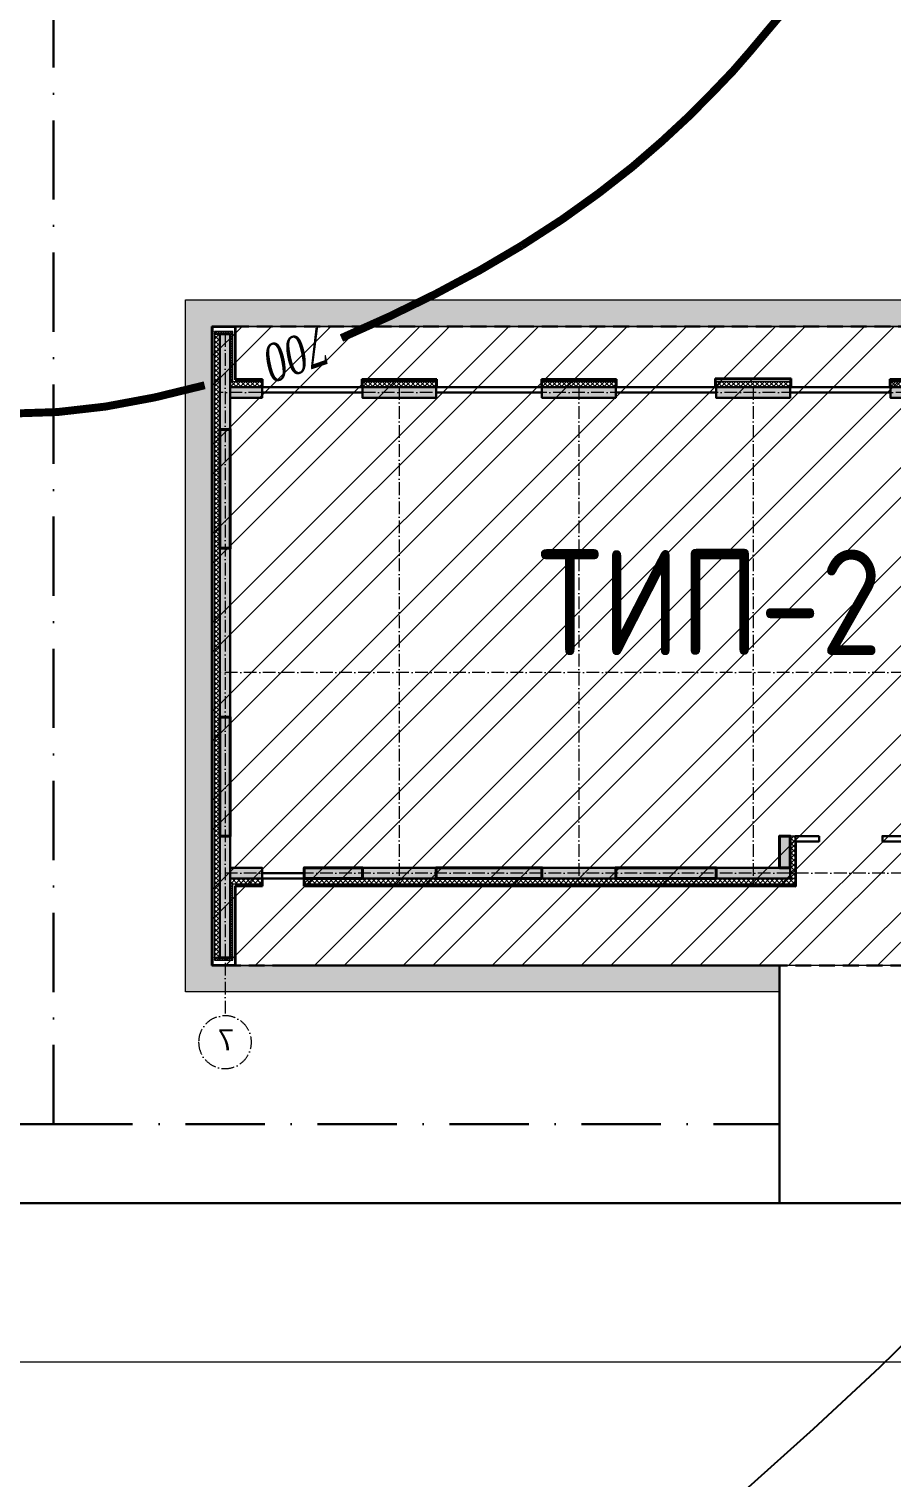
# Model space of a CAD drawing. Header units: millimetres. Extents: x 1353783 to 6492029790, y -7276956 to -512500.
# Drawn here: x 9971870 to 9975139, y -2834142 to -2828656 of the extents above; entities that cross this region are included whole.
import ezdxf
from ezdxf.enums import TextEntityAlignment as Align

# ---------------------------------------------------------------- set-up
doc = ezdxf.new("R2010")
doc.units = ezdxf.units.MM
for name, pattern in [('( Dashed )', [0.75, 0.5, -0.25]), ('482 Границы районов', [5, 3, -1, 0, -1]), ('ACAD_ISO10W100', [18, 12, -3, 0, -3]), ('CONTI', [0]), ('осевая', [50.800000000000004, 31.75, -6.35, 6.35, -6.35])]:
    doc.linetypes.add(name, pattern=pattern)
doc.layers.get('0').update_dxf_attribs({"lineweight": 5})
doc.layers.get('Defpoints').update_dxf_attribs({"color": 255})
for name, color, linetype, lineweight in [('!A-DIAFRAGM типовой', 142, 'Continuous', 0), ('7земля', 7, 'Continuous', 30), ('DIAFRAGM', 46, 'Continuous', 30), ('Hatch', 254, 'Continuous', 5), ('INSULATION', 81, 'Continuous', 5), ('Room_name', 250, 'Continuous', 20), ('Room_number', 250, 'Continuous', 13), ('ГП-Граница учасика ИЖС', 3, 'Continuous', 5), ('ГП-Тратуар', 3, 'Continuous', 5), ('оси', 231, 'осевая', 9)]:
    doc.layers.add(name, color=color, linetype=linetype, lineweight=lineweight)
for name, color, linetype in [('GOR_BUNKNOWN', 212, 'CONTI'), ('GORIZUNKNOWN', 32, 'CONTI'), ('РЕЛЬЕФ', 7, 'CONTI')]:
    doc.layers.add(name, color=color, linetype=linetype)
doc.styles.add('GOST Common', font='', dxfattribs={"height": 3})
doc.styles.add('ISOCPEUR', font='', dxfattribs={"width": 0.85})
doc.styles.add('SHRFT', font='', dxfattribs={"width": 0.75})
doc.styles.get('GOST Common').set_extended_font_data('GOST Common')
doc.styles.get('ISOCPEUR').set_extended_font_data('ISOCPEUR')
doc.styles.get('SHRFT').set_extended_font_data('Times New Roman Cyr', italic=True)

# ---------------------------------------------------------------- blocks, each defined once
blk = doc.blocks.new('амвамвам')
at = {"lineweight": 30, "ltscale": 100, "true_color": 0x939598}
h = blk.add_hatch(color=252, dxfattribs=at)
h.dxf.hatch_style = 1
h.paths.add_polyline_path([(9832580.33829017, -3565391.887693495), (9832580.33829017, -3565891.887693495), (9837130.338564776, -3565891.887693496), (9837130.34117084, -3565391.887648936)], flags=17)
h.paths.add_polyline_path([(9829780.33829017, -3565391.887648912), (9829780.33829017, -3565891.887648912), (9819030.340903074, -3565891.887648914), (9818530.340903074, -3565891.887648916), (9818530.340903081, -3553291.857615596), (9818530.340903081, -3552791.857615596), (9844030.341103904, -3552791.857615599), (9844530.341103904, -3552791.857615599), (9844530.341103904, -3568391.654640852), (9844030.337839484, -3568391.654640852), (9844030.341103911, -3553291.854581611), (9819030.340903059, -3553291.857665183), (9819030.340903081, -3565391.887693504)])
at = {"color": 251, "lineweight": 15, "ltscale": 100, "true_color": 0x636466}
blk.add_lwpolyline([(9829780.33829017, -3565391.887648912), (9829780.33829017, -3565891.887648912), (9819030.340903074, -3565891.887648914), (9818530.340903074, -3565891.887648916), (9818530.340903081, -3553291.857615596), (9818530.340903081, -3552791.857615596), (9844030.341103904, -3552791.857615599), (9844530.341103904, -3552791.857615599), (9844530.341103904, -3568391.654640852), (9844030.337839484, -3568391.654640852), (9844030.341103911, -3553291.854581611), (9819030.340903059, -3553291.857665183), (9819030.340903081, -3565391.887693504)], close=True, dxfattribs=at)
blk = doc.blocks.new('ТИП-2')
at = {"layer": '!A-DIAFRAGM типовой', "lineweight": 0, "ltscale": 100, "true_color": 0x000000}
h = blk.add_hatch(color=18, dxfattribs=at)
h.dxf.hatch_style = 1
h.paths.add_polyline_path([(10321114.28069974, -2871325.794384203), (10321314.28069974, -2871325.794339576), (10321314.2802981, -2869525.794339576), (10321114.2802981, -2869525.794384203)])
h = blk.add_hatch(color=18, dxfattribs=at)
h.dxf.hatch_style = 1
h.paths.add_polyline_path([(10345614.2808138, -2871325.784358687), (10345814.2808138, -2871325.78431406), (10345814.28041215, -2869525.78909589), (10345614.28041215, -2869525.789140517)])
h = blk.add_hatch(color=18, dxfattribs=at)
h.dxf.hatch_style = 1
h.paths.add_polyline_path([(10327514.28055711, -2870525.800309684), (10327514.28060173, -2870725.800309684), (10328314.27932481, -2870725.800131175), (10328314.27928018, -2870525.800131175)])
h = blk.add_hatch(color=18, dxfattribs=at)
h.dxf.hatch_style = 1
h.paths.add_polyline_path([(10331714.2812801, -2870525.800449893), (10331714.28132472, -2870725.800449893), (10333114.27990833, -2870725.800137503), (10333114.2798637, -2870525.800137503)])
h = blk.add_hatch(color=18, dxfattribs=at)
h.dxf.hatch_style = 1
h.paths.add_polyline_path([(10335014.28127516, -2870525.800449896), (10335014.28131979, -2870725.800449896), (10336414.27990339, -2870725.800137506), (10336414.27985877, -2870525.800137506)])
h = blk.add_hatch(color=18, dxfattribs=at)
h.dxf.hatch_style = 1
h.paths.add_polyline_path([(10338314.28127516, -2870525.800449896), (10338314.28131979, -2870725.800449896), (10339714.27990339, -2870725.800137506), (10339714.27985877, -2870525.800137506)])
h = blk.add_hatch(color=18, dxfattribs=at)
h.dxf.hatch_style = 1
h.paths.add_polyline_path([(10341714.28127514, -2870525.800449898), (10341714.28131977, -2870725.800449898), (10343114.27990338, -2870725.800137509), (10343114.27985875, -2870525.800137509)])
h = blk.add_hatch(color=18, dxfattribs=at)
h.dxf.hatch_style = 1
h.paths.add_polyline_path([(10345014.2805906, -2870525.791351355), (10345014.28063523, -2870725.791351355), (10345614.28067992, -2870725.791217473), (10345614.28063529, -2870525.791217473)])
h = blk.add_hatch(color=18, dxfattribs=at)
h.dxf.hatch_style = 1
h.paths.add_polyline_path([(10327514.28073561, -2871325.794377865), (10327714.28073561, -2871325.794333238), (10327714.28060173, -2870725.794333238), (10327514.28060173, -2870725.794377865)])
h = blk.add_hatch(color=18, dxfattribs=at)
h.dxf.hatch_style = 1
h.paths.add_polyline_path([(10345814.28014073, -2873575.794361891), (10345614.28014073, -2873575.794406518), (10345614.28085477, -2876775.794416242), (10345814.28085477, -2876775.794371615)])
h = blk.add_hatch(color=18, dxfattribs=at)
h.dxf.hatch_style = 1
h.paths.add_polyline_path([(10321114.28003041, -2876775.795799684), (10321314.28003041, -2876775.795755057), (10321314.2794391, -2874125.798562277), (10321114.2794391, -2874125.798606904)])
h = blk.add_hatch(color=18, dxfattribs=at)
h.dxf.hatch_style = 1
h.paths.add_polyline_path([(10327714.28037449, -2874125.798539959), (10327514.28037449, -2874125.798584586), (10327514.28096579, -2876775.794385423), (10327714.28096579, -2876775.794340796)])
h = blk.add_hatch(color=18, dxfattribs=at)
h.dxf.hatch_style = 1
h.paths.add_polyline_path([(10321314.27962602, -2874925.831572238), (10321314.27967064, -2875125.831572238), (10322714.27967064, -2875125.831259849), (10322714.27962602, -2874925.831259849)])
h = blk.add_hatch(color=18, dxfattribs=at)
h.dxf.hatch_style = 1
h.paths.add_polyline_path([(10326114.28152829, -2874925.825995184), (10326114.28157292, -2875125.825995184), (10327514.28157292, -2875125.825682795), (10327514.28152829, -2874925.825682795)])
h = blk.add_hatch(color=18, dxfattribs=at)
h.dxf.hatch_style = 1
h.paths.add_polyline_path([(10321114.27915135, -2881326.077643656), (10321314.27915135, -2881326.077599029), (10321314.27863808, -2879025.800171928), (10321114.27863808, -2879025.800216555)])
h = blk.add_hatch(color=18, dxfattribs=at)
h.dxf.hatch_style = 1
h.paths.add_polyline_path([(10327514.2807444, -2879025.799959368), (10327714.2807444, -2879025.800003995), (10327714.28023113, -2881326.058647835), (10327514.28023113, -2881326.058603208)])
h = blk.add_hatch(color=18, dxfattribs=at)
h.dxf.hatch_style = 1
h.paths.add_polyline_path([(10332314.28074961, -2879025.801131424), (10332514.28074961, -2879025.801176051), (10332514.28057111, -2879825.794317264), (10332314.28057111, -2879825.794272637)])
h = blk.add_hatch(color=18, dxfattribs=at)
h.dxf.hatch_style = 1
h.paths.add_polyline_path([(10345614.28074932, -2879025.800275051), (10345814.28074932, -2879025.800319678), (10345814.2802361, -2881325.824323273), (10345614.2802361, -2881325.824278646)])
h = blk.add_hatch(color=18, dxfattribs=at)
h.dxf.hatch_style = 1
h.paths.add_polyline_path([(10327714.2805659, -2879825.794171644), (10327714.28061052, -2879625.794171644), (10328314.28098999, -2879625.794305526), (10328314.28094537, -2879825.794305526)])
h = blk.add_hatch(color=18, dxfattribs=at)
h.dxf.hatch_style = 1
h.paths.add_polyline_path([(10331714.28102024, -2879825.794138756), (10331714.28106486, -2879625.794138756), (10332314.28061573, -2879625.794272637), (10332314.28057111, -2879825.794272637)])
h = blk.add_hatch(color=18, dxfattribs=at)
h.dxf.hatch_style = 1
h.paths.add_polyline_path([(10335014.28225489, -2879625.824392607), (10335014.28229951, -2879825.824392607), (10336414.28110833, -2879825.824080218), (10336414.2810637, -2879625.824080218)])
h = blk.add_hatch(color=18, dxfattribs=at)
h.dxf.hatch_style = 1
h.paths.add_polyline_path([(10338314.28253459, -2879625.794518085), (10338314.28257921, -2879825.794518085), (10339714.28052839, -2879825.794205696), (10339714.28048377, -2879625.794205696)])
h = blk.add_hatch(color=18, dxfattribs=at)
h.dxf.hatch_style = 1
h.paths.add_polyline_path([(10341714.28127385, -2879825.824144751), (10341714.28131847, -2879625.824144751), (10343114.27988221, -2879625.824457141), (10343114.27983759, -2879825.824457141)])
h = blk.add_hatch(color=18, dxfattribs=at)
h.dxf.hatch_style = 1
h.paths.add_polyline_path([(10345014.28052612, -2879825.793282383), (10345014.28057075, -2879625.793282383), (10345614.28061544, -2879625.793416264), (10345614.28057081, -2879825.793416264)])
h = blk.add_hatch(color=18, dxfattribs=at)
h.dxf.hatch_style = 1
h.paths.add_polyline_path([(10321314.28051204, -2881126.057442903), (10321314.28055666, -2881326.057442903), (10321914.28006483, -2881326.057309022), (10321914.2800202, -2881126.057309022)])
h = blk.add_hatch(color=18, dxfattribs=at)
h.dxf.hatch_style = 1
h.paths.add_polyline_path([(10326914.28070969, -2881126.058737089), (10326914.28075432, -2881326.058737089), (10327514.28029807, -2881326.058603208), (10327514.28025345, -2881126.058603208)])
at = {"layer": 'Hatch', "lineweight": 40, "ltscale": 0.5, "true_color": 0x000000}
for points in [[(10345814.28061054, -2873575.794361891), (10345614.28061054, -2873575.794361891), (10345614.28061054, -2871325.788480768), (10345814.28061054, -2871325.788480768)], [(10326114.2815506, -2875125.831259849), (10326114.2815506, -2874925.831259849), (10322714.27970029, -2874925.831259849), (10322714.27970029, -2875125.831259849)], [(10321314.27894875, -2879025.800193593), (10321114.27894875, -2879025.800193593), (10321114.27894875, -2876775.793202593), (10321314.27894875, -2876775.793202593)], [(10327714.28061054, -2878025.796644622), (10327514.28061054, -2878025.796644622), (10327514.28061054, -2876775.794349302), (10327714.28061054, -2876775.794349302)], [(10345814.28061053, -2879025.800297365), (10345614.28061053, -2879025.800297365), (10345614.28061053, -2876775.794416242), (10345814.28061053, -2876775.794416242)], [(10335214.28061027, -2879625.821870604), (10335014.28061027, -2879625.821870604), (10335014.28061027, -2879025.825927126), (10335214.28061027, -2879025.825927126)], [(10328314.28098999, -2879825.824323271), (10328314.28098999, -2879625.824323271), (10330914.29235347, -2879625.824323271), (10330914.29235347, -2879825.824323271)], [(10336414.28108601, -2879825.794361876), (10336414.28108601, -2879625.794361876), (10338314.28253459, -2879625.794361876), (10338314.28253459, -2879825.794361876)], [(10339714.28050608, -2879825.794361876), (10339714.28050608, -2879625.794361876), (10341714.28129616, -2879625.794361876), (10341714.28129616, -2879825.794361876)], [(10343114.2798599, -2879825.794361876), (10343114.2798599, -2879625.794361876), (10344214.28054843, -2879625.794361876), (10344214.28054843, -2879825.794361876)]]:
    blk.add_hatch(color=18, dxfattribs=at).paths.add_polyline_path(points)
at = {"layer": 'INSULATION', "ltscale": 0.5, "true_color": 0x000000}
h = blk.add_hatch(dxfattribs=at)
h.set_pattern_fill('ANSI37', color=18, scale=9.999997768927233, angle=-90.00000000000006)
h.set_pattern_definition([(314.9999999999999, (10327382.394814, -2869475.794395359), (22.45063529377169, 22.45063529377164), []), (44.99999999999994, (10327382.394814, -2869475.794395359), (-22.45063529377164, 22.45063529377169), [])])
h.paths.add_polyline_path([(10321364.2798853, -2869475.794395359), (10321364.2798853, -2869525.794384203), (10321064.28030925, -2869525.794384203), (10321064.28030925, -2869475.794395359)])
h = blk.add_hatch(dxfattribs=at)
h.set_pattern_fill('ANSI37', color=18, scale=9.999997768927233, angle=180)
h.set_pattern_definition([(225, (10321114.2802981, -2875843.908888947), (22.45063529377165, -22.45063529377168), []), (314.9999999999999, (10321114.2802981, -2875843.908888947), (22.45063529377168, 22.45063529377165), [])])
h.paths.add_polyline_path([(10321114.2802981, -2871325.790389668), (10321064.28030925, -2871325.790389668), (10321064.28030925, -2869525.794384204), (10321114.2802981, -2869525.794384204)])
h = blk.add_hatch(dxfattribs=at)
h.set_pattern_fill('ANSI37', color=18, scale=9.999997768927233, angle=180)
h.set_pattern_definition([(225, (10321364.2798853, -2875843.90884432), (22.45063529377165, -22.45063529377168), []), (314.9999999999999, (10321364.2798853, -2875843.90884432), (22.45063529377168, 22.45063529377165), [])])
h.paths.add_polyline_path([(10321364.2798853, -2871325.790345041), (10321314.27989646, -2871325.790345041), (10321314.27989646, -2869525.794339577), (10321364.2798853, -2869525.794339577)])
h = blk.add_hatch(dxfattribs=at)
h.set_pattern_fill('ANSI37', color=18, scale=9.999997768927233, angle=-90.00000000000006)
h.set_pattern_definition([(314.9999999999999, (10351882.39492805, -2869475.789151673), (22.45063529377169, 22.45063529377164), []), (44.99999999999994, (10351882.39492805, -2869475.789151673), (-22.45063529377164, 22.45063529377169), [])])
h.paths.add_polyline_path([(10345914.28061054, -2869475.789151673), (10345914.28061054, -2869525.789140517), (10345564.28042331, -2869525.789140517), (10345564.28042331, -2869475.789151673)])
h = blk.add_hatch(dxfattribs=at)
h.set_pattern_fill('ANSI37', color=18, scale=9.999997768927233, angle=180)
h.set_pattern_definition([(225, (10345614.28041215, -2875843.903645261), (22.45063529377165, -22.45063529377168), []), (314.9999999999999, (10345614.28041215, -2875843.903645261), (22.45063529377168, 22.45063529377165), [])])
h.paths.add_polyline_path([(10345614.28041215, -2870425.78714325), (10345564.28042331, -2870425.78714325), (10345564.28042331, -2869525.789140518), (10345614.28041215, -2869525.789140518)])
h = blk.add_hatch(dxfattribs=at)
h.set_pattern_fill('ANSI37', color=18, scale=20)
h.set_pattern_definition([(45, (10345814.28061054, -2874889.555347299), (-44.90128060534577, 44.90128060534577), []), (135, (10345814.28061054, -2874889.555347299), (-44.90128060534577, -44.90128060534576), [])])
h.paths.add_polyline_path([(10345814.28061054, -2869525.78909589), (10345914.28061054, -2869525.78909589), (10345914.28061054, -2881325.824323273), (10345814.28061054, -2881325.824323273)])
h = blk.add_hatch(dxfattribs=at)
h.set_pattern_fill('ANSI37', color=18, scale=20)
h.set_pattern_definition([(45, (10327414.2815629, -2865889.519247569), (-44.90128060534577, 44.90128060534577), []), (135, (10327414.2815629, -2865889.519247569), (-44.90128060534577, -44.90128060534576), [])])
h.paths.add_polyline_path([(10327414.2815629, -2870425.794355548), (10327514.2815629, -2870425.794355548), (10327514.2815629, -2871325.789249334), (10327414.2815629, -2871325.789249334)])
h = blk.add_hatch(dxfattribs=at)
h.set_pattern_fill('ANSI37', color=18, scale=20, angle=-90.00000000000001)
h.set_pattern_definition([(315, (10332450.5196007, -2870425.794355548), (44.90128060534578, 44.90128060534576), []), (44.99999999999999, (10332450.5196007, -2870425.794355548), (-44.90128060534575, 44.90128060534578), [])])
h.paths.add_polyline_path([(10328314.27928018, -2870425.794355548), (10328314.27928018, -2870525.794355548), (10327514.28056893, -2870525.794355548), (10327514.28056893, -2870425.794355548)])
h = blk.add_hatch(dxfattribs=at)
h.set_pattern_fill('ANSI37', color=18, scale=20, angle=-90.00000000000001)
h.set_pattern_definition([(315, (10337250.52018422, -2870425.794361876), (44.90128060534578, 44.90128060534576), []), (44.99999999999999, (10337250.52018422, -2870425.794361876), (-44.90128060534575, 44.90128060534578), [])])
h.paths.add_polyline_path([(10333114.2798637, -2870425.794361876), (10333114.2798637, -2870525.794361876), (10331714.28128971, -2870525.794361876), (10331714.28128971, -2870425.794361876)])
h = blk.add_hatch(dxfattribs=at)
h.set_pattern_fill('ANSI37', color=18, scale=20, angle=-90.00000000000001)
h.set_pattern_definition([(315, (10340550.52017928, -2870425.794361879), (44.90128060534578, 44.90128060534576), []), (44.99999999999999, (10340550.52017928, -2870425.794361879), (-44.90128060534575, 44.90128060534578), [])])
h.paths.add_polyline_path([(10336414.27985877, -2870425.794361879), (10336414.27985877, -2870525.794361879), (10335014.28128477, -2870525.794361879), (10335014.28128477, -2870425.794361879)])
h = blk.add_hatch(dxfattribs=at)
h.set_pattern_fill('ANSI37', color=18, scale=20, angle=-90.00000000000001)
h.set_pattern_definition([(315, (10343850.52017928, -2870425.794361879), (44.90128060534578, 44.90128060534576), []), (44.99999999999999, (10343850.52017928, -2870425.794361879), (-44.90128060534575, 44.90128060534578), [])])
h.paths.add_polyline_path([(10339714.27985877, -2870425.794361879), (10339714.27985877, -2870525.794361879), (10338314.28128477, -2870525.794361879), (10338314.28128477, -2870425.794361879)])
h = blk.add_hatch(dxfattribs=at)
h.set_pattern_fill('ANSI37', color=18, scale=20, angle=-90.00000000000001)
h.set_pattern_definition([(315, (10347250.52017927, -2870425.794361881), (44.90128060534578, 44.90128060534576), []), (44.99999999999999, (10347250.52017927, -2870425.794361881), (-44.90128060534575, 44.90128060534578), [])])
h.paths.add_polyline_path([(10343114.27985875, -2870425.794361881), (10343114.27985875, -2870525.794361881), (10341714.28128475, -2870525.794361881), (10341714.28128475, -2870425.794361881)])
h = blk.add_hatch(dxfattribs=at)
h.set_pattern_fill('ANSI37', color=18, scale=20, angle=-90.00000000000001)
h.set_pattern_definition([(315, (10349750.51964987, -2870425.785062528), (44.90128060534578, 44.90128060534576), []), (44.99999999999999, (10349750.51964987, -2870425.785062528), (-44.90128060534575, 44.90128060534578), [])])
h.paths.add_polyline_path([(10345614.28063529, -2870425.785062528), (10345614.28063529, -2870525.785062528), (10345014.28063528, -2870525.785062528), (10345014.28063528, -2870425.785062528)])
h = blk.add_hatch(dxfattribs=at)
h.set_pattern_fill('ANSI37', color=18, scale=9.999997768927233, angle=-90.00000000000006)
h.set_pattern_definition([(314.9999999999999, (10327382.394814, -2871325.790345041), (22.45063529377169, 22.45063529377164), []), (44.99999999999994, (10327382.394814, -2871325.790345041), (-22.45063529377164, 22.45063529377169), [])])
h.paths.add_polyline_path([(10321364.2798853, -2871325.790345041), (10321364.2798853, -2871375.790333886), (10321064.28030925, -2871375.790333886), (10321064.28030925, -2871325.790345041)])
h = blk.add_hatch(dxfattribs=at)
h.set_pattern_fill('ANSI37', color=18, scale=9.999997768927233, angle=-90.00000000000006)
h.set_pattern_definition([(314.9999999999999, (10327382.39437895, -2874075.798565724), (22.45063529377169, 22.45063529377164), []), (44.99999999999994, (10327382.39437895, -2874075.798565724), (-22.45063529377164, 22.45063529377169), [])])
h.paths.add_polyline_path([(10321364.27945026, -2874075.798565724), (10321364.27945026, -2874125.798554569), (10321014.27946141, -2874125.798554569), (10321014.27946141, -2874075.798565724)])
h = blk.add_hatch(dxfattribs=at)
h.set_pattern_fill('ANSI37', color=18, scale=20)
h.set_pattern_definition([(45, (10321014.27946141, -2874889.533734227), (-44.90128060534577, 44.90128060534577), []), (135, (10321014.27946141, -2874889.533734227), (-44.90128060534577, -44.90128060534576), [])])
h.paths.add_polyline_path([(10321014.27946141, -2874125.798606904), (10321114.27946141, -2874125.798606904), (10321114.27946141, -2881326.048640783), (10321014.27946141, -2881326.048640783)])
h = blk.add_hatch(dxfattribs=at)
h.set_pattern_fill('ANSI37', color=18, scale=9.999997768927233, angle=180)
h.set_pattern_definition([(225, (10321364.27945026, -2880543.938621005), (22.45063529377165, -22.45063529377168), []), (314.9999999999999, (10321364.27945026, -2880543.938621005), (22.45063529377168, 22.45063529377165), [])])
h.paths.add_polyline_path([(10321364.27945026, -2874825.824133673), (10321314.27946142, -2874825.824133673), (10321314.27946142, -2874125.798562277), (10321364.27945026, -2874125.798562277)])
h = blk.add_hatch(dxfattribs=at)
h.set_pattern_fill('ANSI37', color=18, scale=20)
h.set_pattern_definition([(45, (10327414.28061054, -2874689.525385892), (-44.90128060534577, 44.90128060534577), []), (135, (10327414.28061054, -2874689.525385892), (-44.90128060534577, -44.90128060534576), [])])
h.paths.add_polyline_path([(10327414.28061054, -2874125.798386612), (10327514.28061054, -2874125.798386612), (10327514.28061054, -2874925.830007446), (10327414.28061054, -2874925.830007446)])
h = blk.add_hatch(dxfattribs=at)
h.set_pattern_fill('ANSI37', color=18, scale=20, angle=-90.00000000000001)
h.set_pattern_definition([(315, (10330450.52060862, -2874825.824133673), (44.90128060534578, 44.90128060534576), []), (44.99999999999999, (10330450.52060862, -2874825.824133673), (-44.90128060534575, 44.90128060534578), [])])
h.paths.add_polyline_path([(10327414.28159401, -2874825.824133673), (10327414.28159401, -2874925.824133673), (10321314.27962602, -2874925.824133673), (10321314.27962602, -2874825.824133673)])
h = blk.add_hatch(dxfattribs=at)
h.set_pattern_fill('ANSI37', color=18, scale=20, angle=179.9999999999999)
h.set_pattern_definition([(225, (10332614.28057056, -2888962.033331858), (44.90128060534573, -44.90128060534581), []), (314.9999999999999, (10332614.28057056, -2888962.033331858), (44.90128060534581, 44.90128060534572), [])])
h.paths.add_polyline_path([(10332614.28057056, -2879925.794317249), (10332514.28057056, -2879925.794317249), (10332514.28057056, -2879025.801176051), (10332614.28057056, -2879025.801176051)])
h = blk.add_hatch(dxfattribs=at)
h.set_pattern_fill('ANSI37', color=18, scale=20, angle=179.9999999999999)
h.set_pattern_definition([(225, (10335014.28061027, -2888962.063337865), (44.90128060534573, -44.90128060534581), []), (314.9999999999999, (10335014.28061027, -2888962.063337865), (44.90128060534581, 44.90128060534572), [])])
h.paths.add_polyline_path([(10335014.28061027, -2879825.824323271), (10334914.28061027, -2879825.824323271), (10334914.28061027, -2879025.825927126), (10335014.28061027, -2879025.825927126)])
h = blk.add_hatch(dxfattribs=at)
h.set_pattern_fill('ANSI37', color=18, scale=20, angle=-90.00000000000001)
h.set_pattern_definition([(315, (10336350.53136806, -2879825.824323271), (44.90128060534578, 44.90128060534576), []), (44.99999999999999, (10336350.53136806, -2879825.824323271), (-44.90128060534575, 44.90128060534578), [])])
h.paths.add_polyline_path([(10330914.29235347, -2879825.824323271), (10330914.29235347, -2879925.824323271), (10327714.28053664, -2879925.824323271), (10327714.28053664, -2879825.824323271)])
h = blk.add_hatch(dxfattribs=at)
h.set_pattern_fill('ANSI37', color=18, scale=20, angle=-90.00000000000001)
h.set_pattern_definition([(315, (10337150.5195857, -2879825.794317264), (44.90128060534578, 44.90128060534576), []), (44.99999999999999, (10337150.5195857, -2879825.794317264), (-44.90128060534575, 44.90128060534578), [])])
h.paths.add_polyline_path([(10332514.28057083, -2879825.794317264), (10332514.28057083, -2879925.794317264), (10331714.28105371, -2879925.794317264), (10331714.28105371, -2879825.794317264)])
h = blk.add_hatch(dxfattribs=at)
h.set_pattern_fill('ANSI37', color=18, scale=20, angle=-90.00000000000001)
h.set_pattern_definition([(315, (10337150.51958543, -2879825.794317264), (44.90128060534578, 44.90128060534576), []), (44.99999999999999, (10337150.51958543, -2879825.794317264), (-44.90128060534575, 44.90128060534578), [])])
h.paths.add_polyline_path([(10332514.28057056, -2879825.794317264), (10332514.28057056, -2879925.794317264), (10331714.28105371, -2879925.794317264), (10331714.28105371, -2879825.794317264)])
h = blk.add_hatch(dxfattribs=at)
h.set_pattern_fill('ANSI37', color=18, scale=20, angle=-90.00000000000001)
h.set_pattern_definition([(315, (10348350.49587957, -2879825.824323271), (44.90128060534578, 44.90128060534576), []), (44.99999999999999, (10348350.49587957, -2879825.824323271), (-44.90128060534575, 44.90128060534578), [])])
h.paths.add_polyline_path([(10344214.28054843, -2879825.824323271), (10344214.28054843, -2879925.824323271), (10334914.28061027, -2879925.824323271), (10334914.28061027, -2879825.824323271)])
h = blk.add_hatch(dxfattribs=at)
h.set_pattern_fill('ANSI37', color=18, scale=20, angle=-90.00000000000001)
h.set_pattern_definition([(315, (10350550.47336881, -2879825.793460892), (44.90128060534578, 44.90128060534576), []), (44.99999999999999, (10350550.47336881, -2879825.793460892), (-44.90128060534575, 44.90128060534578), [])])
h.paths.add_polyline_path([(10345614.2805485, -2879825.793460892), (10345614.2805485, -2879925.793460892), (10345014.28057075, -2879925.793460892), (10345014.28057075, -2879825.793460892)])
h = blk.add_hatch(dxfattribs=at)
h.set_pattern_fill('ANSI37', color=18, scale=20)
h.set_pattern_definition([(45, (10327714.28025345, -2874989.564133187), (-44.90128060534577, 44.90128060534577), []), (135, (10327714.28025345, -2874989.564133187), (-44.90128060534577, -44.90128060534576), [])])
h.paths.add_polyline_path([(10327714.28025345, -2879925.785347199), (10327814.28025345, -2879925.785347199), (10327814.28025345, -2881426.079039743), (10327714.28025345, -2881426.079039743)])
h = blk.add_hatch(dxfattribs=at)
h.set_pattern_fill('ANSI37', color=18, scale=9.999997768927233, angle=180)
h.set_pattern_definition([(225, (10345614.2805485, -2886243.907965635), (22.45063529377165, -22.45063529377168), []), (314.9999999999999, (10345614.2805485, -2886243.907965635), (22.45063529377168, 22.45063529377165), [])])
h.paths.add_polyline_path([(10345614.2805485, -2881325.824290544), (10345564.28055965, -2881325.824290544), (10345564.28055965, -2879925.793460892), (10345614.2805485, -2879925.793460892)])
h = blk.add_hatch(dxfattribs=at)
h.set_pattern_fill('ANSI37', color=18, scale=20, angle=-90.00000000000001)
h.set_pattern_definition([(315, (10324750.51957127, -2881326.077621342), (44.90128060534578, 44.90128060534576), []), (44.99999999999999, (10324750.51957127, -2881326.077621342), (-44.90128060534575, 44.90128060534578), [])])
h.paths.add_polyline_path([(10321914.28009829, -2881326.077621342), (10321914.28009829, -2881426.077621342), (10321014.27946141, -2881426.077621342), (10321014.27946141, -2881326.077621342)])
h = blk.add_hatch(dxfattribs=at)
h.set_pattern_fill('ANSI37', color=18, scale=20, angle=-90.00000000000001)
h.set_pattern_definition([(315, (10330750.51926805, -2881326.079039743), (44.90128060534578, 44.90128060534576), []), (44.99999999999999, (10330750.51926805, -2881326.079039743), (-44.90128060534575, 44.90128060534578), [])])
h.paths.add_polyline_path([(10327714.28025345, -2881326.079039743), (10327714.28025345, -2881426.079039743), (10326914.28071002, -2881426.079039743), (10326914.28071002, -2881326.079039743)])
h = blk.add_hatch(dxfattribs=at)
h.set_pattern_fill('ANSI37', color=18, scale=9.999997768927233, angle=-90.00000000000006)
h.set_pattern_definition([(314.9999999999999, (10351882.3950644, -2881325.824290544), (22.45063529377169, 22.45063529377164), []), (44.99999999999994, (10351882.3950644, -2881325.824290544), (-22.45063529377164, 22.45063529377169), [])])
h.paths.add_polyline_path([(10345914.28061054, -2881325.824290544), (10345914.28061054, -2881375.824279389), (10345564.28055965, -2881375.824279389), (10345564.28055965, -2881325.824290544)])
at = {"color": 18, "linetype": 'ByBlock', "lineweight": 30, "true_color": 0x000000}
for points in [[(10328314.27928018, -2870525.794355548), (10331714.28130241, -2870525.794355548), (10331714.28130241, -2870625.800449893), (10328314.27928018, -2870625.800449893)], [(10333114.27986369, -2870525.756146566), (10335014.28131978, -2870525.756146566), (10335014.28131978, -2870625.756146566), (10333114.27986369, -2870625.756146566)], [(10336414.27985876, -2870525.794361879), (10338314.28129747, -2870525.794361879), (10338314.28129747, -2870625.800449896), (10336414.27985876, -2870625.800449896)], [(10339714.27985876, -2870525.794361879), (10341714.28131977, -2870525.794361879), (10341714.28131977, -2870625.799449384), (10339714.27985876, -2870625.799449384)], [(10343114.27985875, -2870525.794339563), (10345014.28061292, -2870525.794339563), (10345014.28061292, -2870625.800185732), (10343114.27985875, -2870625.800185732)], [(10327514.2815629, -2871325.795381329), (10327614.2815629, -2871325.795381329), (10327614.2815629, -2872125.795181153), (10327514.2815629, -2872125.795181153)], [(10327514.28071269, -2873325.798386612), (10327614.28071269, -2873325.798386612), (10327614.28071269, -2874125.798562272), (10327514.28071269, -2874125.798562272)], [(10332614.28057056, -2879025.768387593), (10333264.25908176, -2879025.768387593), (10333264.25908176, -2879125.768387593), (10332614.28057056, -2879125.768387593)], [(10334464.24565501, -2879025.825927157), (10334914.29123075, -2879025.825927157), (10334914.29123075, -2879125.825927126), (10334464.24565501, -2879125.825927126)], [(10330914.29235347, -2879725.797039525), (10331714.29235347, -2879725.797039525), (10331714.29235347, -2879825.824323271), (10330914.29235347, -2879825.824323271)], [(10344214.28054843, -2879725.800007225), (10345014.28057075, -2879725.800007225), (10345014.28057075, -2879825.793282383), (10344214.28054843, -2879825.793282383)]]:
    blk.add_lwpolyline(points, close=True, dxfattribs=at)
at = {"layer": '7земля', "color": 18, "lineweight": 30, "ltscale": 100, "true_color": 0x000000}
for p, q in [((10320964.28027582, -2871475.796514559), (10320964.2804097, -2869375.791233699)), ((10320964.2804097, -2869375.791233699), (10321414.2809006, -2869375.791233699)), ((10320974.28027646, -2871465.796514559), (10320974.28040907, -2869385.791233699)), ((10320974.28040907, -2869385.791233699), (10321404.28089996, -2869385.791233699)), ((10321404.28089996, -2869385.791233699), (10321404.28076736, -2871465.796514559)), ((10321414.2809006, -2869375.791233699), (10321414.28076672, -2871475.796514559)), ((10345514.28045678, -2869375.79436189), (10345964.28061054, -2869375.794317263)), ((10345514.28059066, -2870375.794339575), (10345514.28045678, -2869375.79436189)), ((10345524.28045812, -2869385.794360898), (10345954.28061054, -2869385.794318255)), ((10345524.280592, -2870385.794339138), (10345524.28045812, -2869385.794360898)), ((10345954.28061054, -2869385.794318255), (10345954.28061053, -2881465.824344593)), ((10345964.28061054, -2869375.794317263), (10345964.28061053, -2881475.824345585)), ((10328324.28124144, -2870375.794355548), (10327364.28159401, -2870375.794355548)), ((10327364.28159401, -2870375.794355548), (10327364.28159401, -2871335.795381329)), ((10328314.28124144, -2870385.794355548), (10327374.28159401, -2870385.794355548)), ((10327374.28159401, -2870385.794355548), (10327374.28159401, -2871325.795381329)), ((10328314.28124144, -2870525.794355548), (10328314.28124144, -2870385.794355548)), ((10328324.28124144, -2870525.794355548), (10328324.28124144, -2870375.794355548)), ((10333124.27992577, -2870375.794361876), (10331704.28132896, -2870375.794361876)), ((10331704.28132896, -2870375.794361876), (10331704.28132896, -2870525.794361875)), ((10333114.27992577, -2870385.794361876), (10331714.28132896, -2870385.794361876)), ((10331714.28132896, -2870385.794361876), (10331714.28132896, -2870525.794361875)), ((10333114.27992577, -2870525.794361876), (10333114.27992577, -2870385.794361876)), ((10333124.27992577, -2870525.794361876), (10333124.27992577, -2870375.794361876)), ((10336434.27992084, -2870365.794361879), (10334994.28132403, -2870365.79436188)), ((10334994.28132403, -2870365.79436188), (10334994.28132403, -2870525.794361878)), ((10336424.27992084, -2870375.794361879), (10335004.28132403, -2870375.79436188)), ((10335004.28132403, -2870375.79436188), (10335004.28132403, -2870525.794361878)), ((10336424.27992084, -2870525.794361879), (10336424.27992084, -2870375.794361879)), ((10336434.27992084, -2870525.794361879), (10336434.27992084, -2870365.794361879)), ((10339724.27992084, -2870375.794361879), (10338304.28132403, -2870375.79436188)), ((10338304.28132403, -2870375.79436188), (10338304.28132403, -2870525.794361878)), ((10339714.27992084, -2870385.794361879), (10338314.28132403, -2870385.79436188)), ((10338314.28132403, -2870385.79436188), (10338314.28132403, -2870525.794361878)), ((10339714.27992084, -2870525.794361879), (10339714.27992084, -2870385.794361879)), ((10339724.27992084, -2870525.794361879), (10339724.27992084, -2870375.794361879)), ((10343124.27992082, -2870375.794361881), (10341704.28132401, -2870375.794361882)), ((10341704.28132401, -2870375.794361882), (10341704.28132401, -2870525.794361881)), ((10343114.27992082, -2870385.794361881), (10341714.28132401, -2870385.794361882)), ((10341714.28132401, -2870385.794361882), (10341714.28132401, -2870525.794361881)), ((10343114.27992082, -2870525.794361881), (10343114.27992082, -2870385.794361881)), ((10343124.27992082, -2870525.794361881), (10343124.27992082, -2870375.794361881)), ((10345004.28061053, -2870375.794361889), (10345514.28059066, -2870375.794339575)), ((10345004.28061054, -2870525.794361876), (10345004.28061053, -2870375.794361889)), ((10345014.28061053, -2870385.794361452), (10345524.280592, -2870385.794339138)), ((10345014.28061054, -2870525.794361875), (10345014.28061053, -2870385.794361452)), ((10327364.28159401, -2871335.795381329), (10327514.27367144, -2871335.795381329)), ((10327374.28159401, -2871325.795381329), (10327514.27367144, -2871325.795381329)), ((10321414.28076672, -2871475.796514559), (10320964.28027582, -2871475.796514559)), ((10321404.28076736, -2871465.796514559), (10320974.28027646, -2871465.796514559)), ((10320964.28106804, -2881476.057353649), (10320964.28106805, -2874025.8241832)), ((10320964.28106805, -2874025.8241832), (10321414.27945026, -2874025.824160886)), ((10320974.28106804, -2881466.057353649), (10320974.28106805, -2874035.824182704)), ((10320974.28106805, -2874035.824182704), (10321404.27945026, -2874035.824161382)), ((10321404.27945026, -2874035.824161382), (10321404.27945026, -2874785.824122479)), ((10321414.27945026, -2874025.824160886), (10321414.27945026, -2874775.824122517)), ((10327364.28159401, -2874775.82414483), (10327364.21292597, -2874115.798386612)), ((10327364.21292597, -2874115.798386612), (10327514.21293713, -2874115.798386612)), ((10327374.28263445, -2874785.824144868), (10327374.21396641, -2874125.798386612)), ((10327374.21396641, -2874125.798386612), (10327514.21293713, -2874125.798386612)), ((10321404.27945026, -2874785.824122479), (10327374.28263445, -2874785.824144868)), ((10321414.27945026, -2874775.824122517), (10327364.28159401, -2874775.82414483)), ((10332614.261845, -2879125.768828188), (10332614.29885607, -2879965.794317266)), ((10332624.26184499, -2879125.768387593), (10332624.29929667, -2879975.794317266)), ((10334904.29123078, -2879125.822909051), (10334904.28061027, -2879976.91874114)), ((10334914.29123078, -2879125.823033837), (10334914.28073513, -2879966.912338934)), ((10330914.29235347, -2879825.839303969), (10330914.29235347, -2879965.809323515)), ((10330924.29235347, -2879825.839303969), (10330924.29235347, -2879975.809342574)), ((10331704.28105371, -2879975.794317264), (10331704.28105371, -2879825.794317265)), ((10331714.28105371, -2879965.794317264), (10331714.28105371, -2879825.794317265)), ((10344214.28054843, -2879965.82432327), (10344214.28054843, -2879825.82432327)), ((10344224.28054843, -2879975.82432327), (10344224.28054843, -2879825.82432327)), ((10345004.28057075, -2879975.794361888), (10345004.28057075, -2879825.824323284)), ((10345014.28057075, -2879965.794361888), (10345014.28057075, -2879825.824323284)), ((10330914.29235347, -2879965.809323515), (10327854.28034276, -2879965.803491376)), ((10327854.28034276, -2879965.803491376), (10327854.28034276, -2881465.80350904)), ((10330924.29235347, -2879975.809342574), (10327864.28034276, -2879975.803510435)), ((10327864.28034276, -2879975.803510435), (10327864.28034276, -2881475.803510435)), ((10332624.29929667, -2879975.794317266), (10331704.28105371, -2879975.794317264)), ((10332614.29885607, -2879965.794317266), (10331714.28105371, -2879965.794317264)), ((10334904.28061027, -2879976.91874114), (10336614.28759306, -2879975.82432327)), ((10334914.28073513, -2879966.912338934), (10336614.28119298, -2879965.824325318)), ((10336614.28759306, -2879965.82432327), (10344214.28054843, -2879965.82432327)), ((10336614.28759306, -2879975.82432327), (10344224.28054843, -2879975.82432327)), ((10345514.28052619, -2879975.794361888), (10345004.28057075, -2879975.794361888)), ((10345524.28052827, -2879965.794361888), (10345014.28057075, -2879965.794361888)), ((10345514.28021374, -2881475.824300958), (10345514.28052619, -2879975.794361888)), ((10345524.28021582, -2881465.82430195), (10345524.28052827, -2879965.794361888)), ((10321914.28019727, -2881126.05755519), (10321914.28013364, -2881466.057353649)), ((10321924.28019727, -2881126.057557062), (10321924.28013176, -2881476.057353649)), ((10326904.28066573, -2881475.803376555), (10326904.28073118, -2881126.058489048)), ((10326914.2806676, -2881465.803377949), (10326914.28073118, -2881126.05849092)), ((10321924.28013176, -2881476.057353649), (10320964.28106804, -2881476.057353649)), ((10321914.28013364, -2881466.057353649), (10320974.28106804, -2881466.057353649)), ((10327864.28034276, -2881475.803510435), (10326904.28066573, -2881475.803376555)), ((10327854.28034276, -2881465.80350904), (10326914.2806676, -2881465.803377949)), ((10345964.28061053, -2881475.824345585), (10345514.28021374, -2881475.824300958)), ((10345954.28061053, -2881465.824344593), (10345524.28021582, -2881465.82430195))]:
    blk.add_line(p, q, dxfattribs=at)
at = {"layer": '7земля', "color": 18, "linetype": '( Dashed )', "lineweight": 30, "ltscale": 600, "true_color": 0x000000}
for p, q in [((10321414.2809006, -2869375.791233699), (10345514.28045678, -2869375.788007024)), ((10320964.28027582, -2871475.796514559), (10320964.28106805, -2874025.8241832)), ((10327864.28034276, -2881475.824301024), (10345514.28021374, -2881475.824300958))]:
    blk.add_line(p, q, dxfattribs=at)
at = {"layer": 'DIAFRAGM', "color": 18, "ltscale": 0.5, "true_color": 0x000000}
for points in [[(10321114.28069974, -2871325.794384203), (10321314.28069974, -2871325.794339576), (10321314.2802981, -2869525.794339576), (10321114.2802981, -2869525.794384203)], [(10345614.2808138, -2871325.784358687), (10345814.2808138, -2871325.78431406), (10345814.28041215, -2869525.78909589), (10345614.28041215, -2869525.789140517)], [(10327514.28055711, -2870525.800309684), (10327514.28060173, -2870725.800309684), (10328314.27932481, -2870725.800131175), (10328314.27928018, -2870525.800131175)], [(10331714.2812801, -2870525.800449893), (10331714.28132472, -2870725.800449893), (10333114.27990833, -2870725.800137503), (10333114.2798637, -2870525.800137503)], [(10335014.28127516, -2870525.800449896), (10335014.28131979, -2870725.800449896), (10336414.27990339, -2870725.800137506), (10336414.27985877, -2870525.800137506)], [(10338314.28127516, -2870525.800449896), (10338314.28131979, -2870725.800449896), (10339714.27990339, -2870725.800137506), (10339714.27985877, -2870525.800137506)], [(10341714.28127514, -2870525.800449898), (10341714.28131977, -2870725.800449898), (10343114.27990338, -2870725.800137509), (10343114.27985875, -2870525.800137509)], [(10345014.2805906, -2870525.791351355), (10345014.28063523, -2870725.791351355), (10345614.28067992, -2870725.791217473), (10345614.28063529, -2870525.791217473)], [(10327514.28073561, -2871325.794377865), (10327714.28073561, -2871325.794333238), (10327714.28060173, -2870725.794333238), (10327514.28060173, -2870725.794377865)], [(10345814.28014073, -2873575.794361891), (10345614.28014073, -2873575.794406518), (10345614.28085477, -2876775.794416242), (10345814.28085477, -2876775.794371615)], [(10321114.28003041, -2876775.795799684), (10321314.28003041, -2876775.795755057), (10321314.2794391, -2874125.798562277), (10321114.2794391, -2874125.798606904)], [(10327714.28037449, -2874125.798539959), (10327514.28037449, -2874125.798584586), (10327514.28096579, -2876775.794385423), (10327714.28096579, -2876775.794340796)], [(10321314.27962602, -2874925.831572238), (10321314.27967064, -2875125.831572238), (10322714.27967064, -2875125.831259849), (10322714.27962602, -2874925.831259849)], [(10326114.28152829, -2874925.825995184), (10326114.28157292, -2875125.825995184), (10327514.28157292, -2875125.825682795), (10327514.28152829, -2874925.825682795)], [(10321114.27915135, -2881326.077643656), (10321314.27915135, -2881326.077599029), (10321314.27863808, -2879025.800171928), (10321114.27863808, -2879025.800216555)], [(10327514.2807444, -2879025.799959368), (10327714.2807444, -2879025.800003995), (10327714.28023113, -2881326.058647835), (10327514.28023113, -2881326.058603208)], [(10332314.28074961, -2879025.801131424), (10332514.28074961, -2879025.801176051), (10332514.28057111, -2879825.794317264), (10332314.28057111, -2879825.794272637)], [(10345614.28074932, -2879025.800275051), (10345814.28074932, -2879025.800319678), (10345814.2802361, -2881325.824323273), (10345614.2802361, -2881325.824278646)], [(10327714.2805659, -2879825.794171644), (10327714.28061052, -2879625.794171644), (10328314.28098999, -2879625.794305526), (10328314.28094537, -2879825.794305526)], [(10331714.28102024, -2879825.794138756), (10331714.28106486, -2879625.794138756), (10332314.28061573, -2879625.794272637), (10332314.28057111, -2879825.794272637)], [(10335014.28225489, -2879625.824392607), (10335014.28229951, -2879825.824392607), (10336414.28110833, -2879825.824080218), (10336414.2810637, -2879625.824080218)], [(10338314.28253459, -2879625.794518085), (10338314.28257921, -2879825.794518085), (10339714.28052839, -2879825.794205696), (10339714.28048377, -2879625.794205696)], [(10341714.28127385, -2879825.824144751), (10341714.28131847, -2879625.824144751), (10343114.27988221, -2879625.824457141), (10343114.27983759, -2879825.824457141)], [(10345014.28052612, -2879825.793282383), (10345014.28057075, -2879625.793282383), (10345614.28061544, -2879625.793416264), (10345614.28057081, -2879825.793416264)], [(10321314.28051204, -2881126.057442903), (10321314.28055666, -2881326.057442903), (10321914.28006483, -2881326.057309022), (10321914.2800202, -2881126.057309022)], [(10326914.28070969, -2881126.058737089), (10326914.28075432, -2881326.058737089), (10327514.28029807, -2881326.058603208), (10327514.28025345, -2881126.058603208)]]:
    blk.add_lwpolyline(points, close=True, dxfattribs=at)
at = {"layer": 'Hatch', "color": 18, "lineweight": 40, "ltscale": 0.5, "true_color": 0x000000}
for points in [[(10345814.28061054, -2873575.794361891), (10345614.28061054, -2873575.794361891), (10345614.28061054, -2871325.788480768), (10345814.28061054, -2871325.788480768)], [(10326114.2815506, -2875125.831259849), (10326114.2815506, -2874925.831259849), (10322714.27970029, -2874925.831259849), (10322714.27970029, -2875125.831259849)], [(10321314.27894875, -2879025.800193593), (10321114.27894875, -2879025.800193593), (10321114.27894875, -2876775.793202593), (10321314.27894875, -2876775.793202593)], [(10327714.28061054, -2878025.796644622), (10327514.28061054, -2878025.796644622), (10327514.28061054, -2876775.794349302), (10327714.28061054, -2876775.794349302)], [(10345814.28061053, -2879025.800297365), (10345614.28061053, -2879025.800297365), (10345614.28061053, -2876775.794416242), (10345814.28061053, -2876775.794416242)], [(10335214.28061027, -2879625.821870604), (10335014.28061027, -2879625.821870604), (10335014.28061027, -2879025.825927126), (10335214.28061027, -2879025.825927126)], [(10328314.28098999, -2879825.824323271), (10328314.28098999, -2879625.824323271), (10330914.29235347, -2879625.824323271), (10330914.29235347, -2879825.824323271)], [(10336414.28108601, -2879825.794361876), (10336414.28108601, -2879625.794361876), (10338314.28253459, -2879625.794361876), (10338314.28253459, -2879825.794361876)], [(10339714.28050608, -2879825.794361876), (10339714.28050608, -2879625.794361876), (10341714.28129616, -2879625.794361876), (10341714.28129616, -2879825.794361876)], [(10343114.2798599, -2879825.794361876), (10343114.2798599, -2879625.794361876), (10344214.28054843, -2879625.794361876), (10344214.28054843, -2879825.794361876)]]:
    blk.add_lwpolyline(points, close=True, dxfattribs=at)
at = {"layer": 'INSULATION', "color": 18, "ltscale": 0.5, "true_color": 0x000000}
for points in [[(10321364.2798853, -2869475.794395359), (10321364.2798853, -2869525.794384203), (10321064.28030925, -2869525.794384203), (10321064.28030925, -2869475.794395359)], [(10321114.2802981, -2871325.790389668), (10321064.28030925, -2871325.790389668), (10321064.28030925, -2869525.794384204), (10321114.2802981, -2869525.794384204)], [(10321364.2798853, -2871325.790345041), (10321314.27989646, -2871325.790345041), (10321314.27989646, -2869525.794339577), (10321364.2798853, -2869525.794339577)], [(10345914.28061054, -2869475.789151673), (10345914.28061054, -2869525.789140517), (10345564.28042331, -2869525.789140517), (10345564.28042331, -2869475.789151673)], [(10345614.28041215, -2870425.78714325), (10345564.28042331, -2870425.78714325), (10345564.28042331, -2869525.789140518), (10345614.28041215, -2869525.789140518)], [(10345814.28061054, -2869525.78909589), (10345914.28061054, -2869525.78909589), (10345914.28061054, -2881325.824323273), (10345814.28061054, -2881325.824323273)], [(10327414.2815629, -2870425.794355548), (10327514.2815629, -2870425.794355548), (10327514.2815629, -2871325.789249334), (10327414.2815629, -2871325.789249334)], [(10328314.27928018, -2870425.794355548), (10328314.27928018, -2870525.794355548), (10327514.28056893, -2870525.794355548), (10327514.28056893, -2870425.794355548)], [(10333114.2798637, -2870425.794361876), (10333114.2798637, -2870525.794361876), (10331714.28128971, -2870525.794361876), (10331714.28128971, -2870425.794361876)], [(10336414.27985877, -2870425.794361879), (10336414.27985877, -2870525.794361879), (10335014.28128477, -2870525.794361879), (10335014.28128477, -2870425.794361879)], [(10339714.27985877, -2870425.794361879), (10339714.27985877, -2870525.794361879), (10338314.28128477, -2870525.794361879), (10338314.28128477, -2870425.794361879)], [(10343114.27985875, -2870425.794361881), (10343114.27985875, -2870525.794361881), (10341714.28128475, -2870525.794361881), (10341714.28128475, -2870425.794361881)], [(10345614.28063529, -2870425.785062528), (10345614.28063529, -2870525.785062528), (10345014.28063528, -2870525.785062528), (10345014.28063528, -2870425.785062528)], [(10321364.2798853, -2871325.790345041), (10321364.2798853, -2871375.790333886), (10321064.28030925, -2871375.790333886), (10321064.28030925, -2871325.790345041)], [(10321364.27945026, -2874075.798565724), (10321364.27945026, -2874125.798554569), (10321014.27946141, -2874125.798554569), (10321014.27946141, -2874075.798565724)], [(10321014.27946141, -2874125.798606904), (10321114.27946141, -2874125.798606904), (10321114.27946141, -2881326.048640783), (10321014.27946141, -2881326.048640783)], [(10321364.27945026, -2874825.824133673), (10321314.27946142, -2874825.824133673), (10321314.27946142, -2874125.798562277), (10321364.27945026, -2874125.798562277)], [(10327414.28061054, -2874125.798386612), (10327514.28061054, -2874125.798386612), (10327514.28061054, -2874925.830007446), (10327414.28061054, -2874925.830007446)], [(10327414.28159401, -2874825.824133673), (10327414.28159401, -2874925.824133673), (10321314.27962602, -2874925.824133673), (10321314.27962602, -2874825.824133673)], [(10332614.28057056, -2879925.794317249), (10332514.28057056, -2879925.794317249), (10332514.28057056, -2879025.801176051), (10332614.28057056, -2879025.801176051)], [(10335014.28061027, -2879825.824323271), (10334914.28061027, -2879825.824323271), (10334914.28061027, -2879025.825927126), (10335014.28061027, -2879025.825927126)], [(10330914.29235347, -2879825.824323271), (10330914.29235347, -2879925.824323271), (10327714.28053664, -2879925.824323271), (10327714.28053664, -2879825.824323271)], [(10332514.28057083, -2879825.794317264), (10332514.28057083, -2879925.794317264), (10331714.28105371, -2879925.794317264), (10331714.28105371, -2879825.794317264)], [(10332514.28057056, -2879825.794317264), (10332514.28057056, -2879925.794317264), (10331714.28105371, -2879925.794317264), (10331714.28105371, -2879825.794317264)], [(10344214.28054843, -2879825.824323271), (10344214.28054843, -2879925.824323271), (10334914.28061027, -2879925.824323271), (10334914.28061027, -2879825.824323271)], [(10345614.2805485, -2879825.793460892), (10345614.2805485, -2879925.793460892), (10345014.28057075, -2879925.793460892), (10345014.28057075, -2879825.793460892)], [(10327714.28025345, -2879925.785347199), (10327814.28025345, -2879925.785347199), (10327814.28025345, -2881426.079039743), (10327714.28025345, -2881426.079039743)], [(10345614.2805485, -2881325.824290544), (10345564.28055965, -2881325.824290544), (10345564.28055965, -2879925.793460892), (10345614.2805485, -2879925.793460892)], [(10321914.28009829, -2881326.077621342), (10321914.28009829, -2881426.077621342), (10321014.27946141, -2881426.077621342), (10321014.27946141, -2881326.077621342)], [(10327714.28025345, -2881326.079039743), (10327714.28025345, -2881426.079039743), (10326914.28071002, -2881426.079039743), (10326914.28071002, -2881326.079039743)], [(10345914.28061054, -2881325.824290544), (10345914.28061054, -2881375.824279389), (10345564.28055965, -2881375.824279389), (10345564.28055965, -2881325.824290544)]]:
    blk.add_lwpolyline(points, close=True, dxfattribs=at)
at = {"layer": 'оси', "color": 251, "linetype": 'ACAD_ISO10W100', "lineweight": 13, "ltscale": 20, "true_color": 0x636466}
for p, q in [((10321214.27855784, -2869375.791233699), (10321214.28146976, -2882425.823073712)), ((10345714.28062705, -2869525.798193383), (10345714.28061053, -2882425.824323284)), ((10327614.28060475, -2870525.80028737), (10327614.28060966, -2881475.80347557)), ((10332414.28060504, -2870525.800271384), (10332414.28060928, -2879975.794317265)), ((10335714.28118027, -2870525.800271384), (10335714.28118451, -2879976.400334424)), ((10339014.28060011, -2870525.800293701), (10339014.28060434, -2879975.82432327)), ((10342414.27772741, -2870525.800293704), (10342414.27983605, -2879975.82432327)), ((10319914.25899982, -2870625.794361888), (10322414.28082091, -2870625.794919732)), ((10327364.28159401, -2870625.796247389), (10345814.28153783, -2870625.80036424)), ((10320964.28106805, -2875925.794361888), (10345814.28261997, -2875925.794361888)), ((10320964.28106804, -2879725.794819324), (10345814.28059313, -2879725.800364242)), ((10319914.25928302, -2881226.028686455), (10327864.28034276, -2881226.022316434))]:
    blk.add_line(p, q, dxfattribs=at)
for centre in [(10319414.25899982, -2870625.794361887), (10319414.25928302, -2881226.028686453), (10321214.28146899, -2882925.82307255), (10345714.28061053, -2882925.824323284)]:
    blk.add_circle(centre, 500, dxfattribs=at)
at = {"layer": 'оси', "color": 251, "linetype": 'ACAD_ISO10W100', "lineweight": 13, "ltscale": 20, "true_color": 0x636466, "char_height": 400, "width": 158.3999999999999, "attachment_point": 2, "line_spacing_factor": 1.016949152542373, "style": 'GOST Common'}
for s, insert in [('{\\fArial|b0|i0|c204|p34;Г}', (10319419.89483052, -2870379.912045029)), ('{\\fArial|b0|i0|c204|p34;А}', (10319419.89511372, -2880980.146369595)), ('{\\fArial|b0|i0|c204|p34;1}', (10321194.14962821, -2882679.940755692)), ('{\\fArial|b0|i0|c0|p34;7}', (10345694.14876976, -2882679.942006425))]:
    blk.add_mtext(s, dxfattribs=dict(at, insert=insert))
blk = doc.blocks.new('оо')
at = {"layer": 'GOR_BUNKNOWN', "color": 9, "true_color": 0xc7c8ca, "const_width": 0.15}
for points in [[(222807.8027592231, -3431701.948505135), (222806.2934596914, -3431702.891817343), (222805.9134596914, -3431703.131817344), (222805.4834596913, -3431703.391817343), (222804.9834596913, -3431703.661817344), (222804.4234596913, -3431703.951817344), (222803.8034596913, -3431704.241817344), (222803.1234596913, -3431704.531817344), (222802.3634596913, -3431704.811817344), (222801.5534596913, -3431705.071817343), (222800.6634596914, -3431705.311817344)], [(222800.6634596914, -3431705.311817344), (222799.7734596914, -3431705.511817344), (222798.8434596913, -3431705.681817343), (222797.8734596913, -3431705.821817343), (222796.8834596913, -3431705.931817343)], [(222794.1434596914, -3431705.991817344), (222793.1734596913, -3431705.921817344), (222792.2334596913, -3431705.801817344), (222791.3334596913, -3431705.621817344), (222790.4934596913, -3431705.381817344)]]:
    blk.add_lwpolyline(points, dxfattribs=at)
at = {"layer": 'GORIZUNKNOWN', "color": 9, "true_color": 0xc7c8ca}
blk.add_lwpolyline([(222802.1134596913, -3431726.861817343), (222800.6234596913, -3431727.601817344), (222799.0734596913, -3431728.331817344), (222797.4834596913, -3431729.041817344)], dxfattribs=at)
at = {"layer": 'GOR_BUNKNOWN', "color": 9, "true_color": 0xc7c8ca, "style": 'SHRFT', "width": 0.75}
blk.add_text('700', height=0.7125000000000001, rotation=181.3461780480053, dxfattribs=at).set_placement((222796.5734596913, -3431705.601817344))
blk = doc.blocks.new('RM_AREA')
at = {"layer": 'Room_number', "color": 0, "linetype": 'ByBlock', "lineweight": -2, "style": 'ISOCPEUR', "width": 0.85}
blk.add_attdef('ROOM_NAME', text='', height=3, dxfattribs=at).set_placement((0, 5), align=Align.CENTER)
at = {"layer": 'Room_number', "linetype": 'ByBlock', "lineweight": -2, "style": 'ISOCPEUR', "width": 0.85}
blk.add_attdef('AREA', text='', height=3, dxfattribs=at).set_placement((0, 0), align=Align.CENTER)

msp = doc.modelspace()

# ---------------------------------------------------------------- hatches: boundary and pattern name
at = {"layer": 'ГП-Граница учасика ИЖС', "true_color": 0xffd1a3}
h = msp.add_hatch(dxfattribs=at)
h.set_pattern_fill('ANSI32', color=41, scale=25)
h.set_pattern_definition([(45, (310697.5981810708, -0.002385874278843403), (-168.3798022700466, 168.3798022700466), []), (45, (310809.8514310699, -0.002385874278843403), (-168.3798022700466, 168.3798022700466), [])])
h.paths.add_polyline_path([(9972563.41362152, -2829781.697993568), (9977561.322749158, -2829781.698085522), (9977560.367865033, -2832201.704596204), (9972562.458737396, -2832201.70450425)])

# ---------------------------------------------------------------- linework, layer by layer
at = {"layer": 'Defpoints', "lineweight": 0, "ltscale": 100}
msp.add_lwpolyline([(9958662.359783836, -2833701.426922711), (9997962.371181212, -2833701.443044142)], dxfattribs=at)
at = {"layer": 'ГП-Граница учасика ИЖС', "color": 94, "linetype": '482 Границы районов', "lineweight": 30, "ltscale": 100}
for points in [[(9966362.365094664, -2832801.65670079), (9965762.36495925, -2832801.656585344), (9965762.36578661, -2828501.656585339), (9971962.365786612, -2828501.657778281), (9971962.36495925, -2832801.657778286), (9969212.365004526, -2832801.657249159)], [(9977562.364823835, -2832801.65885578), (9978162.36495925, -2832801.658971227), (9978162.365786614, -2828501.658971223), (9971962.365786612, -2828501.657778281), (9971962.36495925, -2832801.657778286), (9974712.364913972, -2832801.658307412)]]:
    msp.add_lwpolyline(points, dxfattribs=at)
at = {"layer": 'ГП-Граница учасика ИЖС', "color": 41, "true_color": 0xffd1a3}
msp.add_lwpolyline([(9972563.411439965, -2829781.697994254), (9977561.320567602, -2829781.698086208), (9977560.365683477, -2832201.70459689), (9972562.45655584, -2832201.704504936)], close=True, dxfattribs=at)
at = {"layer": 'ГП-Граница учасика ИЖС', "color": 251, "lineweight": 30, "ltscale": 100}
msp.add_lwpolyline([(9976182.36508434, -2832201.650274024), (9976182.36496889, -2832801.658590256, -0.414213562373095), (9975882.364911169, -2833101.658532533), (9968042.364891885, -2833101.657024039, -0.414213562373095), (9967742.364949608, -2832801.656966317), (9967742.365065053, -2832201.652808202)], format="xyb", dxfattribs=at)
msp.add_lwpolyline([(9972812.365307981, -2832201.657941825), (9974712.365029419, -2832201.65830741), (9974712.36485625, -2833101.658307413)], dxfattribs=at)

# ---------------------------------------------------------------- block references
at = {"color": 1, "lineweight": 30, "xscale": 0.1999999999999998, "yscale": 0.1999999999999998, "zscale": 0.1999999999999998, "rotation": 359.9999889757423}
msp.add_blockref('амвамвам', (8008756.432392774, -2119122.94911043), dxfattribs=at)
at = {"layer": 'ГП-Граница учасика ИЖС', "color": 5}
ref = msp.add_blockref('RM_AREA', (9974509.016421191, -2830856.334346226), dxfattribs=dict(at, xscale=12, yscale=12, zscale=12, rotation=9.31783028229428e-08))
ref.add_attrib('ROOM_NAME', 'ТИП-2', dxfattribs={"layer": 'Room_name', "color": 30, "linetype": 'ByBlock', "lineweight": -2, "height": 400, "rotation": 1.334021321025711e-07, "style": 'ISOCPEUR', "width": 0.85}).set_placement((9974449.045240393, -2831026.531726314), align=Align.CENTER)
at = {"layer": 'ГП-Тратуар', "color": 3, "lineweight": 30, "xscale": -0.1999999999999999, "yscale": 0.2, "zscale": 0.2, "rotation": 359.9999889757078}
msp.add_blockref('ТИП-2', (12041755.33255892, -2255906.93776827), dxfattribs=at)
at = {"layer": 'РЕЛЬЕФ', "color": 240, "lineweight": 30, "true_color": 0xed1f24, "xscale": 200.0000000000001, "yscale": 200.0000000000001, "zscale": 200.0000000000001, "rotation": 17.80578495452471}
msp.add_blockref('оо', (-242329120.9759156, 637008728.1453253), dxfattribs=at)

doc.saveas('drawing.dxf')
